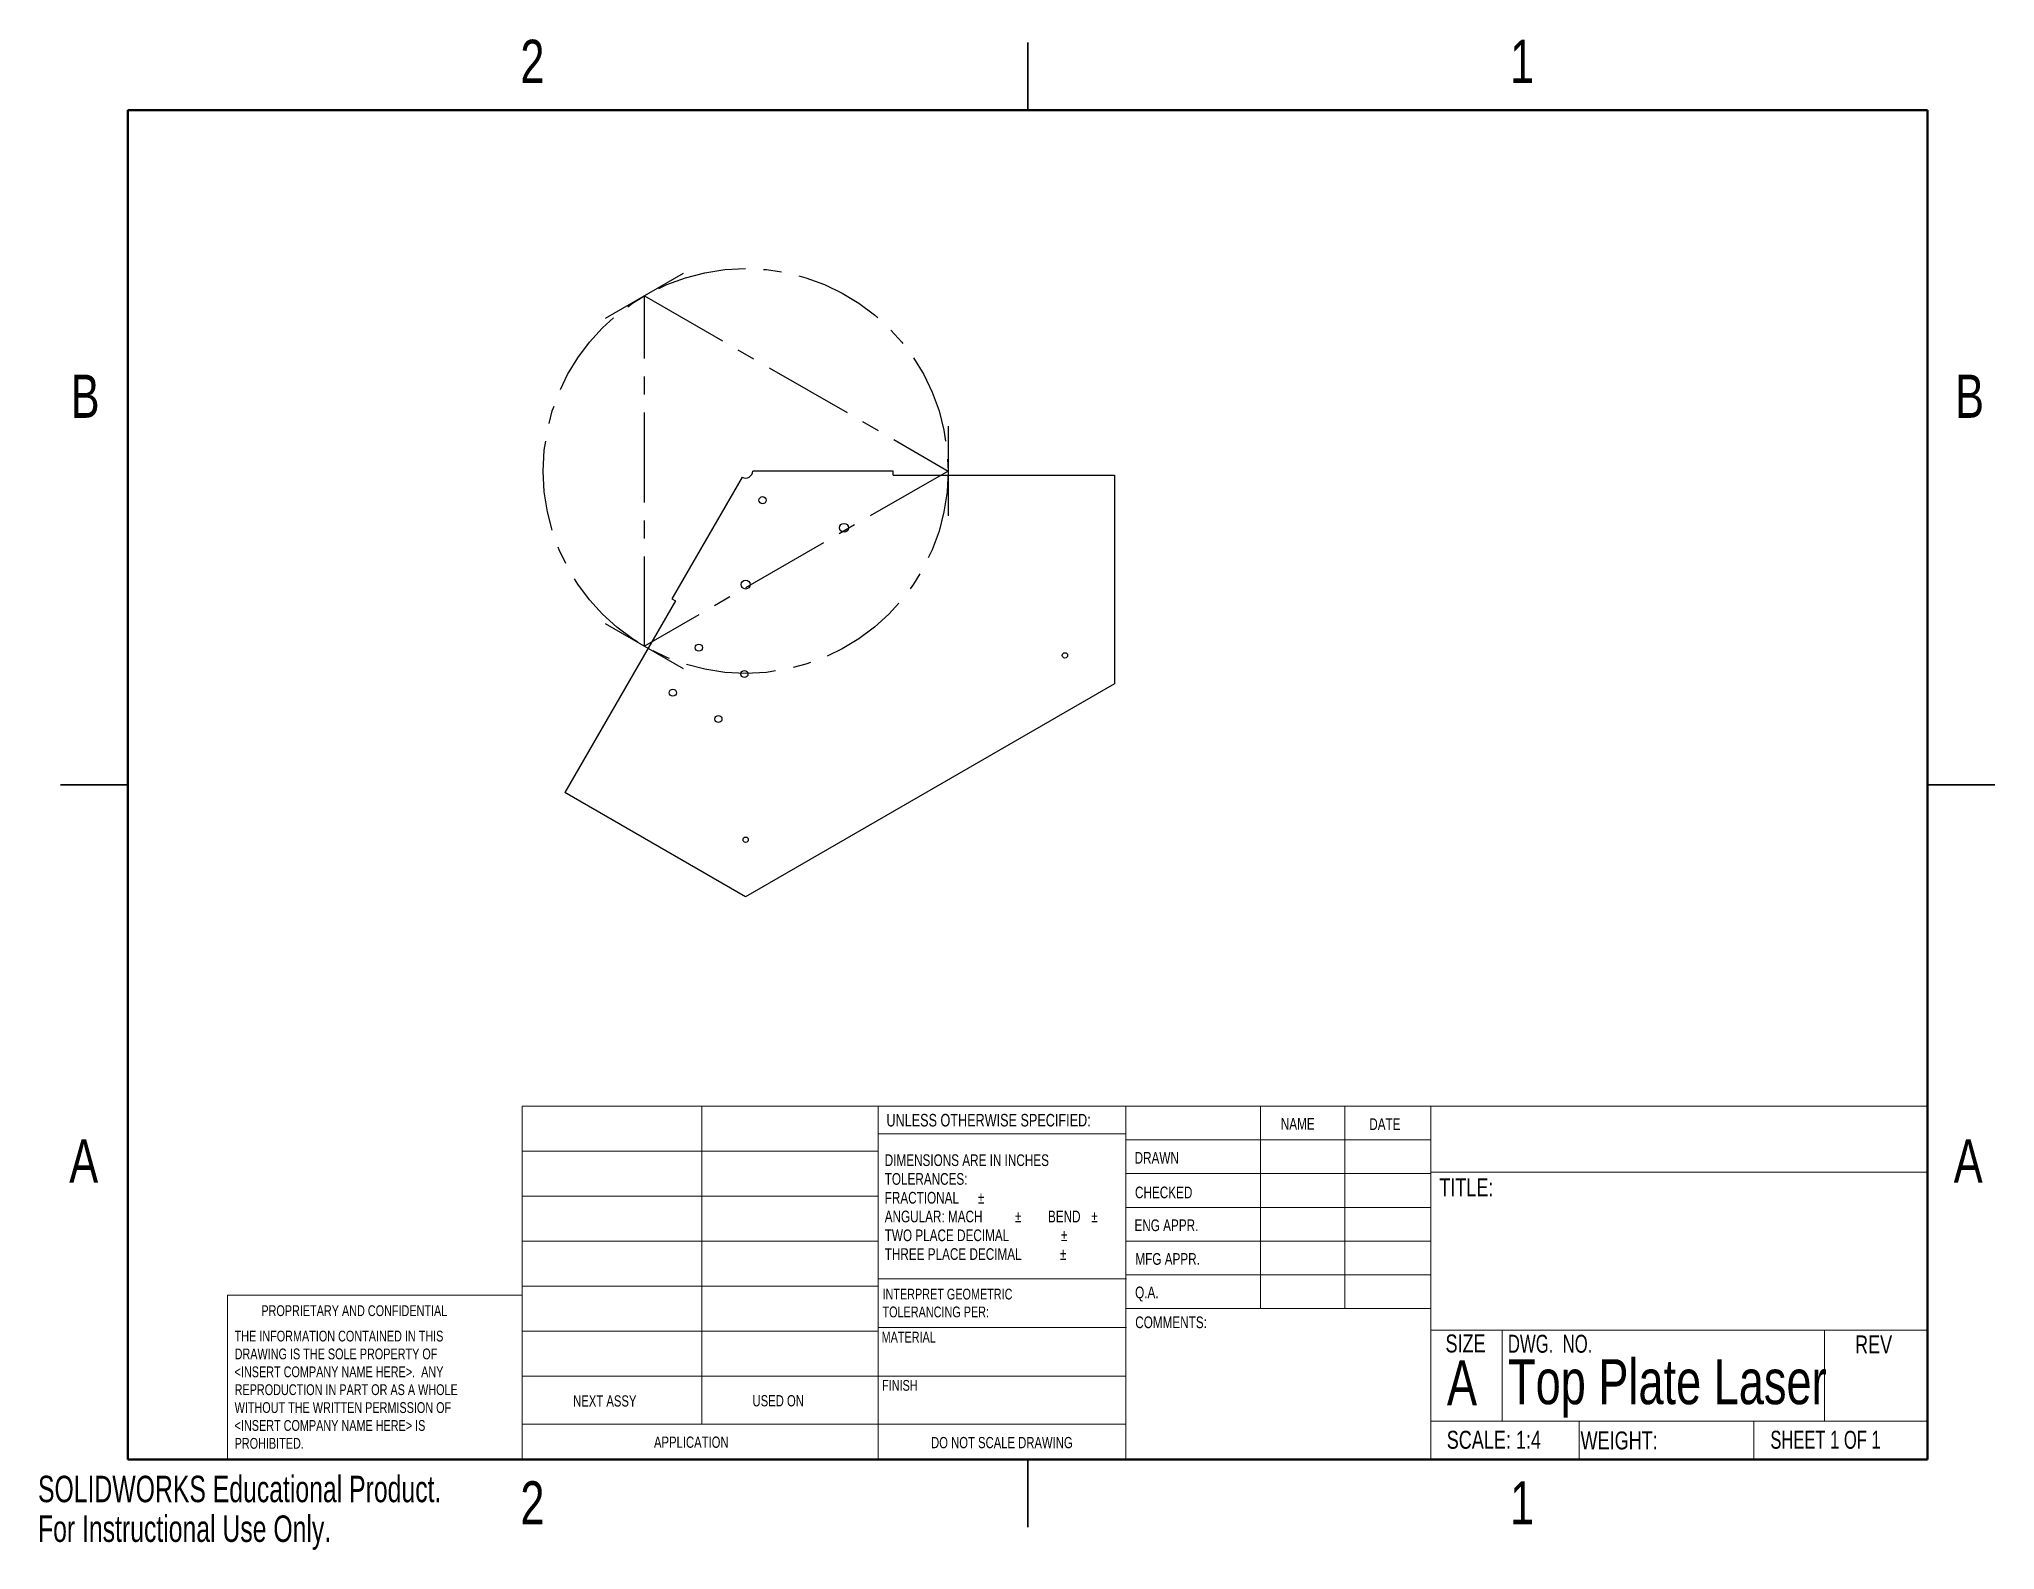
# Model space of a CAD drawing. Header units: inches. Extents: x 0 to 43.5, y 0 to 33.6.
import ezdxf

# ---------------------------------------------------------------- set-up
doc = ezdxf.new("R2010")
doc.units = ezdxf.units.IN
doc.header["$LTSCALE"] = 4
doc.header["$MEASUREMENT"] = 0
doc.header["$PDSIZE"] = -1
doc.linetypes.add('CENTERX2', pattern=[0.8, 0.5, -0.1, 0.1, -0.1])
doc.styles.add('SLDTEXTSTYLE0', font='TXT', dxfattribs={"width": 0.75})
doc.styles.add('SLDTEXTSTYLE1', font='TXT', dxfattribs={"width": 0.6875})
doc.styles.add('SLDTEXTSTYLE2', font='TXT', dxfattribs={"width": 0.694444})
doc.styles.add('SLDTEXTSTYLE3', font='TXT', dxfattribs={"width": 0.7})

# ---------------------------------------------------------------- blocks, each defined once
blk = doc.blocks.new('SW_NOTE_0')
at = {"color": 0, "linetype": 'Continuous', "lineweight": 0, "char_height": 0.24, "attachment_point": 1, "style": 'SLDTEXTSTYLE0'}
for s, insert in [('INTERPRET GEOMETRIC', (0, 0.309)), ('TOLERANCING PER:', (0, -0.088))]:
    blk.add_mtext(s, dxfattribs=dict(at, insert=insert))
blk = doc.blocks.new('SW_NOTE_0_1')
at = {"color": 0, "linetype": 'Continuous', "lineweight": 0, "char_height": 0.26, "attachment_point": 1, "style": 'SLDTEXTSTYLE0'}
for s, insert in [('DIMENSIONS ARE IN INCHES', (0, 0.335)), ('TOLERANCES:', (0, -0.082)), ('FRACTIONAL', (0, -0.5)), ('%%p', (2.07, -0.5)), ('ANGULAR: MACH', (0, -0.917)), ('%%p', (2.893, -0.917)), ('BEND', (3.629, -0.917)), ('%%p', (4.591, -0.917)), ('TWO PLACE DECIMAL', (0, -1.335)), ('%%p', (3.918, -1.335)), ('THREE PLACE DECIMAL', (0, -1.752)), ('%%p', (3.895, -1.752))]:
    blk.add_mtext(s, dxfattribs=dict(at, insert=insert))
blk = doc.blocks.new('SW_NOTE_0_2')
at = {"color": 0, "linetype": 'Continuous', "lineweight": 0, "char_height": 0.24, "attachment_point": 1, "style": 'SLDTEXTSTYLE0'}
for s, insert in [('THE INFORMATION CONTAINED IN THIS', (0, 0.309)), ('DRAWING IS THE SOLE PROPERTY OF', (0, -0.088)), ('<INSERT COMPANY NAME HERE>.  ANY', (0, -0.486)), ('WITHOUT THE WRITTEN PERMISSION OF', (0, -1.281)), ('REPRODUCTION IN PART OR AS A WHOLE', (0, -0.883)), ('<INSERT COMPANY NAME HERE> IS', (0, -1.678)), ('PROHIBITED.', (0, -2.076))]:
    blk.add_mtext(s, dxfattribs=dict(at, insert=insert))

msp = doc.modelspace()

# ---------------------------------------------------------------- linework, layer by layer
at = {"color": 7, "linetype": 'Continuous', "lineweight": 25}
for p, q in [((22, 33.5), (22, 32)), ((22, 32), (22, 33.5)), ((19.01, 23.977), (15.887, 23.977)), ((19.01, 23.884), (19.01, 23.977)), ((15.653, 23.842), (14.091, 21.137)), ((19.01, 23.884), (23.927, 23.884)), ((23.927, 23.884), (23.927, 19.245)), ((14.172, 21.09), (11.714, 16.832)), ((14.091, 21.137), (14.172, 21.09)), ((23.927, 19.245), (15.731, 14.513)), ((0.5, 17), (2, 17)), ((2, 17), (0.5, 17)), ((43.5, 17), (42, 17)), ((42, 17), (43.5, 17)), ((15.731, 14.513), (11.714, 16.832)), ((22, 0.5), (22, 2)), ((22, 2), (22, 0.5))]:
    msp.add_line(p, q, dxfattribs=at)
at = {"color": 7, "linetype": 'Continuous', "lineweight": 50}
for p, q in [((2, 2), (2, 32)), ((2, 32), (42, 32)), ((42, 32), (42, 2)), ((42, 2), (2, 2))]:
    msp.add_line(p, q, dxfattribs=at)
at = {"color": 7, "linetype": 'CENTERX2'}
for p, q in [((12.615, 27.374), (14.347, 28.374)), ((13.481, 20.08), (13.481, 27.874)), ((13.481, 27.874), (20.231, 23.977)), ((20.231, 24.977), (20.231, 22.977)), ((20.231, 23.977), (13.481, 20.08)), ((14.347, 19.58), (12.615, 20.58))]:
    msp.add_line(p, q, dxfattribs=at)
at = {"color": 7, "linetype": 'Continuous', "lineweight": 18}
for p, q in [((10.764, 9.857), (42, 9.857)), ((10.764, 2), (10.764, 9.857)), ((14.756, 9.857), (14.756, 2.785)), ((18.673, 2), (18.673, 9.857)), ((24.181, 9.857), (24.181, 2)), ((27.175, 9.857), (27.175, 5.357)), ((29.049, 9.857), (29.049, 5.357)), ((30.965, 9.857), (30.965, 2)), ((24.181, 9.24), (18.673, 9.24)), ((10.764, 8.857), (18.673, 8.857)), ((24.181, 9.107), (30.965, 9.107)), ((24.181, 8.357), (30.965, 8.357)), ((30.965, 8.389), (42, 8.389)), ((10.764, 7.857), (18.673, 7.857)), ((24.181, 7.607), (30.965, 7.607)), ((10.764, 6.857), (18.673, 6.857)), ((30.965, 6.857), (24.181, 6.857)), ((30.965, 6.107), (24.181, 6.107)), ((4.216, 2), (4.216, 5.657)), ((10.764, 5.657), (4.216, 5.657)), ((10.764, 5.857), (18.673, 5.857)), ((18.673, 6.015), (24.199, 6.015)), ((30.965, 5.357), (24.199, 5.357)), ((10.764, 4.857), (18.673, 4.857)), ((18.673, 4.935), (24.199, 4.935)), ((30.965, 4.879), (42, 4.879)), ((32.547, 4.879), (32.547, 2.852)), ((39.712, 4.879), (39.712, 2.852)), ((10.764, 3.857), (18.673, 3.857)), ((18.673, 3.855), (24.181, 3.855)), ((10.764, 2.785), (24.181, 2.785)), ((30.965, 2.852), (42, 2.852)), ((34.258, 2.852), (34.258, 2)), ((38.145, 2.852), (38.145, 2))]:
    msp.add_line(p, q, dxfattribs=at)
at = {"color": 7, "linetype": 'CENTERX2'}
msp.add_circle((15.731, 23.977), 4.5, dxfattribs=at)
at = {"color": 7, "linetype": 'Continuous', "lineweight": 25}
for centre, radius in [((16.106, 23.328), 0.0787), ((17.917, 22.715), 0.0984), ((15.731, 21.452), 0.0984), ((14.69, 20.05), 0.0787), ((22.829, 19.879), 0.0591), ((15.703, 19.465), 0.0787), ((14.112, 19.048), 0.0787), ((15.125, 18.463), 0.0787), ((15.731, 15.781), 0.0591)]:
    msp.add_circle(centre, radius, dxfattribs=at)
msp.add_arc((15.731, 23.977), 0.156, 240, 0, dxfattribs=at)
at = {"color": 7, "linetype": 'Continuous'}
msp.add_point((20.231, 23.977), dxfattribs=at)

# ---------------------------------------------------------------- block references
at = {"color": 7, "linetype": 'Continuous', "lineweight": 0}
for name, p in [('SW_NOTE_0_1', (18.822, 8.451)), ('SW_NOTE_0', (18.773, 5.49)), ('SW_NOTE_0_2', (4.371, 4.557))]:
    msp.add_blockref(name, p, dxfattribs=at)

# ---------------------------------------------------------------- texts
for s, insert, char_height, attachment_point, style in [('2', (10.99, 33.564), 0.96, 2, 'SLDTEXTSTYLE0'), ('1', (32.99, 33.564), 0.96, 2, 'SLDTEXTSTYLE0'), ('B', (1.048, 26.119), 0.96, 2, 'SLDTEXTSTYLE0'), ('B', (42.938, 26.119), 0.96, 2, 'SLDTEXTSTYLE0'), ('UNLESS OTHERWISE SPECIFIED:', (18.86, 9.685), 0.28, 1, 'SLDTEXTSTYLE0'), ('NAME', (27.626, 9.594), 0.26, 1, 'SLDTEXTSTYLE0'), ('DATE', (29.593, 9.587), 0.26, 1, 'SLDTEXTSTYLE0'), ('A', (1.017, 9.119), 0.96, 2, 'SLDTEXTSTYLE0'), ('DRAWN', (24.377, 8.838), 0.26, 1, 'SLDTEXTSTYLE0'), ('A', (42.907, 9.119), 0.96, 2, 'SLDTEXTSTYLE0'), ('CHECKED', (24.386, 8.069), 0.26, 1, 'SLDTEXTSTYLE0'), ('TITLE:', (31.149, 8.251), 0.4, 1, 'SLDTEXTSTYLE0'), ('ENG APPR.', (24.374, 7.339), 0.26, 1, 'SLDTEXTSTYLE0'), ('MFG APPR.', (24.394, 6.59), 0.26, 1, 'SLDTEXTSTYLE0'), ('Q.A.', (24.388, 5.846), 0.26, 1, 'SLDTEXTSTYLE0'), ('PROPRIETARY AND CONFIDENTIAL', (4.965, 5.43), 0.24, 1, 'SLDTEXTSTYLE0'), ('MATERIAL', (18.753, 4.843), 0.24, 1, 'SLDTEXTSTYLE0'), ('COMMENTS:', (24.391, 5.182), 0.26, 1, 'SLDTEXTSTYLE0'), ('SIZE', (31.288, 4.781), 0.4, 1, 'SLDTEXTSTYLE0'), ('DWG.  NO.', (32.674, 4.775), 0.4, 1, 'SLDTEXTSTYLE2'), ('REV', (40.391, 4.76), 0.4, 1, 'SLDTEXTSTYLE0'), ('A', (31.32, 4.209), 1, 1, 'SLDTEXTSTYLE0'), ('Top Plate Laser', (36.219, 4.232), 1, 2, 'SLDTEXTSTYLE0'), ('FINISH', (18.764, 3.77), 0.24, 1, 'SLDTEXTSTYLE0'), ('NEXT ASSY', (11.896, 3.429), 0.25, 1, 'SLDTEXTSTYLE0'), ('USED ON', (15.883, 3.433), 0.25, 1, 'SLDTEXTSTYLE0'), ('SCALE: 1:4', (31.315, 2.64), 0.4, 1, 'SLDTEXTSTYLE0'), ('WEIGHT:', (34.29, 2.626), 0.4, 1, 'SLDTEXTSTYLE0'), ('SHEET 1 OF 1', (38.509, 2.641), 0.4, 1, 'SLDTEXTSTYLE1'), ('APPLICATION', (13.693, 2.512), 0.25, 1, 'SLDTEXTSTYLE0'), ('DO NOT SCALE DRAWING', (21.426, 2.503), 0.25, 2, 'SLDTEXTSTYLE0'), ('2', (10.99, 1.517), 0.96, 2, 'SLDTEXTSTYLE0'), ('1', (32.99, 1.517), 0.96, 2, 'SLDTEXTSTYLE0')]:
    msp.add_mtext(s, dxfattribs=dict(at, insert=insert, char_height=char_height, attachment_point=attachment_point, style=style))
at = {"color": 7, "linetype": 'Continuous', "char_height": 0.5882, "attachment_point": 1, "style": 'SLDTEXTSTYLE3'}
for s, insert in [('SOLIDWORKS Educational Product.', (0, 1.641)), ('For Instructional Use Only.', (0, 0.758))]:
    msp.add_mtext(s, dxfattribs=dict(at, insert=insert))

doc.saveas('drawing.dxf')
